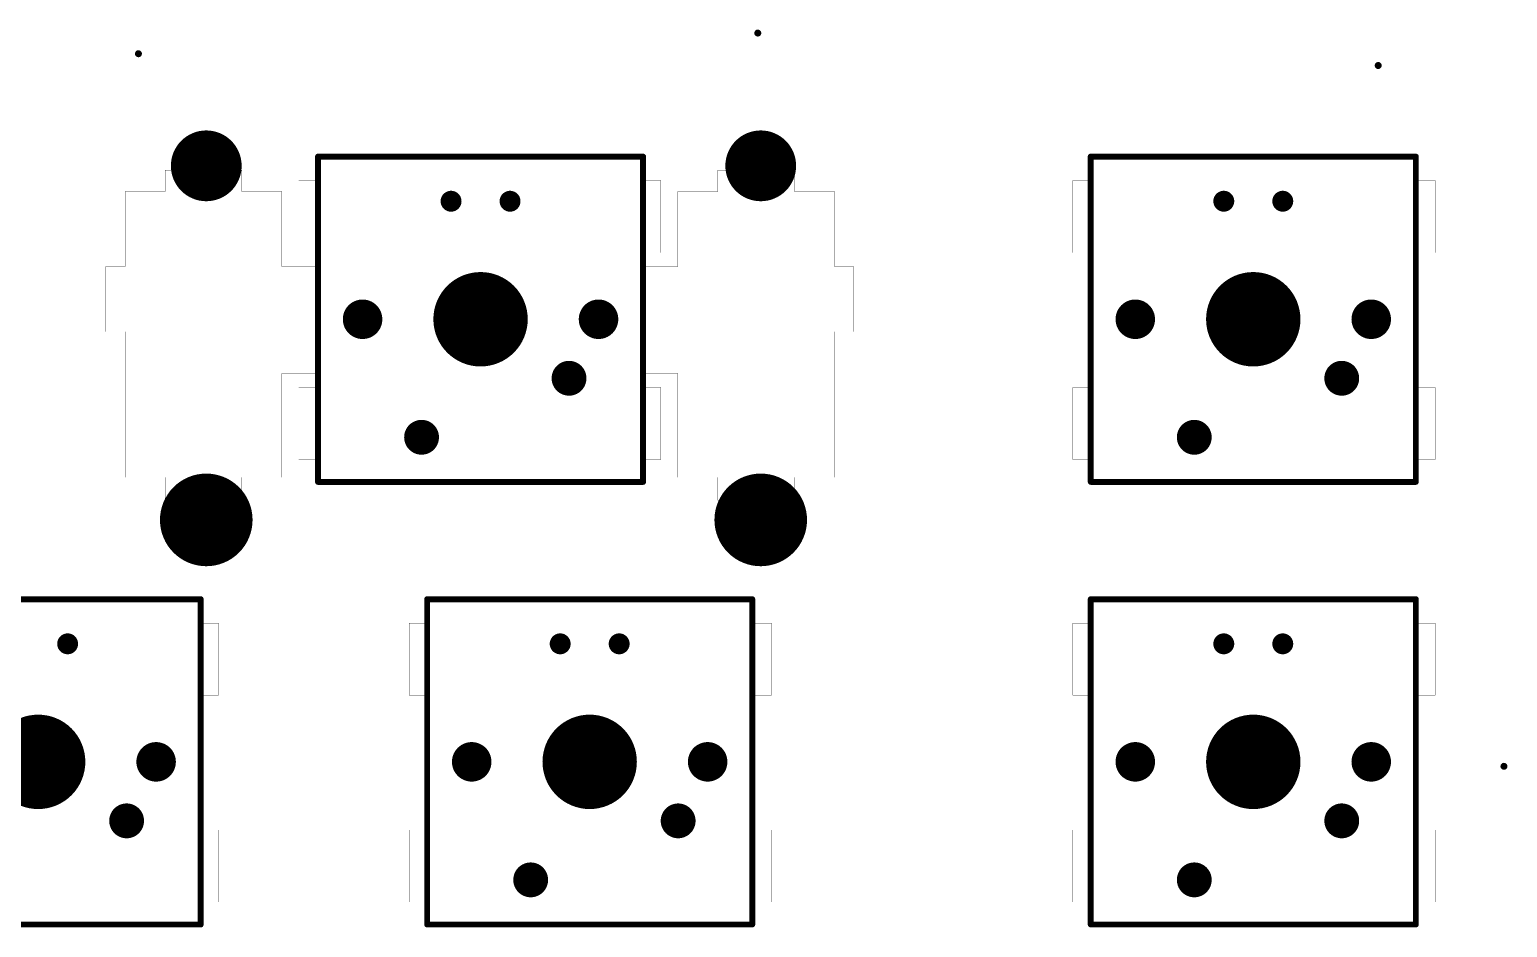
# Model space of a CAD drawing. Header units: millimetres. Extents: x 0 to 366, y 0 to 165.
# Drawn here: x 247.4 to 311, y 67.7 to 106.3 of the extents above; entities that cross this region are included whole.
import ezdxf

# ---------------------------------------------------------------- set-up
doc = ezdxf.new("R2010")
doc.units = ezdxf.units.MM
for name, color, linetype in [('Mechanical1', 6, 'Continuous'), ('PadHoleLayer', 156, 'Continuous'), ('ViaHoleLayer', 16, 'Continuous')]:
    doc.layers.add(name, color=color, linetype=linetype)

# ---------------------------------------------------------------- blocks, each defined once
blk = doc.blocks.new('1_2_16')
at = {"layer": 'PadHoleLayer'}
for points, const_width in [([(-12.7, 6.985, 1), (-11.176, 6.985, 1)], 1.524), ([(11.176, 6.985, 1), (12.7, 6.985, 1)], 1.524), ([(-12.93495, -8.255, 1), (-10.94105, -8.255, 1)], 1.9939), ([(10.94105, -8.255, 1), (12.93495, -8.255, 1)], 1.9939)]:
    blk.add_lwpolyline(points, format="xyb", close=True, dxfattribs=dict(at, const_width=const_width))
blk = doc.blocks.new('MX_SW_5_80')
at = {"layer": 'Mechanical1', "const_width": 0.254}
for points in [[(-7, 7), (7, 7)], [(-7, -7), (-7, 7)], [(7, -7), (7, 7)], [(-7, -7), (7, -7)]]:
    blk.add_lwpolyline(points, dxfattribs=at)
at = {"layer": 'Mechanical1', "const_width": 0.127}
for points in [[(-7.063, 7, 1), (-6.936, 7, 1)], [(-7.063, 7, 1), (-6.936, 7, 1)], [(6.937, 7, 1), (7.064, 7, 1)], [(6.937, 7, 1), (7.064, 7, 1)], [(-7.063, -7, 1), (-6.936, -7, 1)], [(-7.063, -7, 1), (-6.936, -7, 1)], [(6.937, -7, 1), (7.064, -7, 1)], [(6.937, -7, 1), (7.064, -7, 1)]]:
    blk.add_lwpolyline(points, format="xyb", close=True, dxfattribs=at)
at = {"layer": 'PadHoleLayer'}
for points, const_width in [([(-1.495, 5.08, 1), (-1.045, 5.08, 1)], 0.45), ([(1.045, 5.08, 1), (1.495, 5.08, 1)], 0.45), ([(-1.016, 0, 1), (1.016, 0, 1)], 2.032), ([(-5.505, 0, 1), (-4.655, 0, 1)], 0.851), ([(4.655, 0, 1), (5.505, 0, 1)], 0.851), ([(3.435, -2.54, 1), (4.185, -2.54, 1)], 0.75), ([(-2.915, -5.08, 1), (-2.165, -5.08, 1)], 0.75)]:
    blk.add_lwpolyline(points, format="xyb", close=True, dxfattribs=dict(at, const_width=const_width))
blk = doc.blocks.new('MX_SW_5_103')
at = {"layer": 'Mechanical1', "const_width": 0.254}
for points in [[(-7, 7), (7, 7)], [(-7, -7), (-7, 7)], [(7, -7), (7, 7)], [(-7, -7), (7, -7)]]:
    blk.add_lwpolyline(points, dxfattribs=at)
at = {"layer": 'Mechanical1', "const_width": 0.127}
for points in [[(-7.063, 7, 1), (-6.936, 7, 1)], [(-7.063, 7, 1), (-6.936, 7, 1)], [(6.937, 7, 1), (7.064, 7, 1)], [(6.937, 7, 1), (7.064, 7, 1)], [(-7.063, -7, 1), (-6.936, -7, 1)], [(-7.063, -7, 1), (-6.936, -7, 1)], [(6.937, -7, 1), (7.064, -7, 1)], [(6.937, -7, 1), (7.064, -7, 1)]]:
    blk.add_lwpolyline(points, format="xyb", close=True, dxfattribs=at)
at = {"layer": 'PadHoleLayer'}
for points, const_width in [([(-1.495, 5.08, 1), (-1.045, 5.08, 1)], 0.45), ([(1.045, 5.08, 1), (1.495, 5.08, 1)], 0.45), ([(-1.016, 0, 1), (1.016, 0, 1)], 2.032), ([(-5.505, 0, 1), (-4.655, 0, 1)], 0.851), ([(4.655, 0, 1), (5.505, 0, 1)], 0.851), ([(3.435, -2.54, 1), (4.185, -2.54, 1)], 0.75), ([(-2.915, -5.08, 1), (-2.165, -5.08, 1)], 0.75)]:
    blk.add_lwpolyline(points, format="xyb", close=True, dxfattribs=dict(at, const_width=const_width))
blk = doc.blocks.new('MX_SW_5_109')
at = {"layer": 'Mechanical1', "const_width": 0.254}
for points in [[(-7, 7), (7, 7)], [(-7, -7), (-7, 7)], [(7, -7), (7, 7)], [(-7, -7), (7, -7)]]:
    blk.add_lwpolyline(points, dxfattribs=at)
at = {"layer": 'Mechanical1', "const_width": 0.127}
for points in [[(-7.063, 7, 1), (-6.936, 7, 1)], [(-7.063, 7, 1), (-6.936, 7, 1)], [(6.937, 7, 1), (7.064, 7, 1)], [(6.937, 7, 1), (7.064, 7, 1)], [(-7.063, -7, 1), (-6.936, -7, 1)], [(-7.063, -7, 1), (-6.936, -7, 1)], [(6.937, -7, 1), (7.064, -7, 1)], [(6.937, -7, 1), (7.064, -7, 1)]]:
    blk.add_lwpolyline(points, format="xyb", close=True, dxfattribs=at)
at = {"layer": 'PadHoleLayer'}
for points, const_width in [([(-1.495, 5.08, 1), (-1.045, 5.08, 1)], 0.45), ([(1.045, 5.08, 1), (1.495, 5.08, 1)], 0.45), ([(-1.016, 0, 1), (1.016, 0, 1)], 2.032), ([(-5.505, 0, 1), (-4.655, 0, 1)], 0.851), ([(4.655, 0, 1), (5.505, 0, 1)], 0.851), ([(3.435, -2.54, 1), (4.185, -2.54, 1)], 0.75), ([(-2.915, -5.08, 1), (-2.165, -5.08, 1)], 0.75)]:
    blk.add_lwpolyline(points, format="xyb", close=True, dxfattribs=dict(at, const_width=const_width))
blk = doc.blocks.new('MX_SW_5_114')
at = {"layer": 'Mechanical1', "const_width": 0.254}
for points in [[(-7, 7), (7, 7)], [(-7, -7), (-7, 7)], [(7, -7), (7, 7)], [(-7, -7), (7, -7)]]:
    blk.add_lwpolyline(points, dxfattribs=at)
at = {"layer": 'Mechanical1', "const_width": 0.127}
for points in [[(-7.063, 7, 1), (-6.936, 7, 1)], [(-7.063, 7, 1), (-6.936, 7, 1)], [(6.937, 7, 1), (7.064, 7, 1)], [(6.937, 7, 1), (7.064, 7, 1)], [(-7.063, -7, 1), (-6.936, -7, 1)], [(-7.063, -7, 1), (-6.936, -7, 1)], [(6.937, -7, 1), (7.064, -7, 1)], [(6.937, -7, 1), (7.064, -7, 1)]]:
    blk.add_lwpolyline(points, format="xyb", close=True, dxfattribs=at)
at = {"layer": 'PadHoleLayer'}
for points, const_width in [([(-1.495, 5.08, 1), (-1.045, 5.08, 1)], 0.45), ([(1.045, 5.08, 1), (1.495, 5.08, 1)], 0.45), ([(-1.016, 0, 1), (1.016, 0, 1)], 2.032), ([(-5.505, 0, 1), (-4.655, 0, 1)], 0.851), ([(4.655, 0, 1), (5.505, 0, 1)], 0.851), ([(3.435, -2.54, 1), (4.185, -2.54, 1)], 0.75), ([(-2.915, -5.08, 1), (-2.165, -5.08, 1)], 0.75)]:
    blk.add_lwpolyline(points, format="xyb", close=True, dxfattribs=dict(at, const_width=const_width))
blk = doc.blocks.new('MX_SW_5_115')
at = {"layer": 'Mechanical1', "const_width": 0.254}
for points in [[(-7, 7), (7, 7)], [(-7, -7), (-7, 7)], [(7, -7), (7, 7)], [(-7, -7), (7, -7)]]:
    blk.add_lwpolyline(points, dxfattribs=at)
at = {"layer": 'Mechanical1', "const_width": 0.127}
for points in [[(-7.063, 7, 1), (-6.936, 7, 1)], [(-7.063, 7, 1), (-6.936, 7, 1)], [(6.937, 7, 1), (7.064, 7, 1)], [(6.937, 7, 1), (7.064, 7, 1)], [(-7.063, -7, 1), (-6.936, -7, 1)], [(-7.063, -7, 1), (-6.936, -7, 1)], [(6.937, -7, 1), (7.064, -7, 1)], [(6.937, -7, 1), (7.064, -7, 1)]]:
    blk.add_lwpolyline(points, format="xyb", close=True, dxfattribs=at)
at = {"layer": 'PadHoleLayer'}
for points, const_width in [([(-1.495, 5.08, 1), (-1.045, 5.08, 1)], 0.45), ([(1.045, 5.08, 1), (1.495, 5.08, 1)], 0.45), ([(-1.016, 0, 1), (1.016, 0, 1)], 2.032), ([(-5.505, 0, 1), (-4.655, 0, 1)], 0.851), ([(4.655, 0, 1), (5.505, 0, 1)], 0.851), ([(3.435, -2.54, 1), (4.185, -2.54, 1)], 0.75), ([(-2.915, -5.08, 1), (-2.165, -5.08, 1)], 0.75)]:
    blk.add_lwpolyline(points, format="xyb", close=True, dxfattribs=dict(at, const_width=const_width))

msp = doc.modelspace()

# ---------------------------------------------------------------- linework, layer by layer
at = {"layer": 'Mechanical1', "const_width": 0.0127}
for points in [[(259.795, 100.82), (273.794, 100.82)], [(259.795, 99.82), (259.795, 100.82)], [(273.794, 99.82), (273.794, 100.82)], [(293.132, 100.82), (307.132, 100.82)], [(293.132, 99.82), (293.132, 100.82)], [(307.132, 99.82), (307.132, 100.82)], [(253.243, 99.35), (253.243, 100.27)], [(253.243, 100.27), (256.545, 100.27)], [(256.545, 99.35), (256.545, 100.27)], [(277.045, 99.35), (277.045, 100.27)], [(277.045, 100.27), (280.345, 100.27)], [(280.345, 99.35), (280.345, 100.27)], [(251.52, 96.12), (251.52, 99.35)], [(251.52, 99.35), (253.243, 99.35)], [(256.545, 99.35), (258.269, 99.35)], [(258.269, 96.12), (258.269, 99.35)], [(258.995, 96.719), (258.995, 99.82)], [(258.995, 99.82), (259.795, 99.82)], [(273.794, 99.82), (274.595, 99.82)], [(274.595, 96.719), (274.595, 99.82)], [(275.32, 96.12), (275.32, 99.35)], [(275.32, 99.35), (277.045, 99.35)], [(280.345, 99.35), (282.069, 99.35)], [(282.069, 96.12), (282.069, 99.35)], [(292.331, 96.719), (292.331, 99.82)], [(292.331, 99.82), (293.132, 99.82)], [(307.132, 99.82), (307.932, 99.82)], [(307.932, 96.719), (307.932, 99.82)], [(250.694, 93.319), (250.694, 96.12)], [(250.694, 96.12), (251.52, 96.12)], [(258.269, 96.12), (259.795, 96.12)], [(258.995, 96.719), (259.795, 96.719)], [(259.795, 96.12), (259.795, 96.719)], [(273.794, 96.719), (274.595, 96.719)], [(273.794, 96.12), (273.794, 96.719)], [(273.794, 96.12), (275.32, 96.12)], [(282.069, 96.12), (282.895, 96.12)], [(282.895, 93.319), (282.895, 96.12)], [(292.331, 96.719), (293.132, 96.719)], [(293.132, 90.92), (293.132, 96.719)], [(307.132, 96.719), (307.932, 96.719)], [(307.132, 90.92), (307.132, 96.719)], [(250.694, 93.319), (251.52, 93.319)], [(251.52, 87.049), (251.52, 93.319)], [(282.069, 93.319), (282.895, 93.319)], [(282.069, 87.049), (282.069, 93.319)], [(258.269, 91.52), (259.795, 91.52)], [(258.269, 87.049), (258.269, 91.52)], [(259.795, 90.92), (259.795, 91.52)], [(273.794, 91.52), (275.32, 91.52)], [(273.794, 90.92), (273.794, 91.52)], [(275.32, 87.049), (275.32, 91.52)], [(258.995, 87.82), (258.995, 90.92)], [(258.995, 90.92), (259.795, 90.92)], [(273.794, 90.92), (274.595, 90.92)], [(274.595, 87.82), (274.595, 90.92)], [(292.331, 87.82), (292.331, 90.92)], [(292.331, 90.92), (293.132, 90.92)], [(307.132, 90.92), (307.932, 90.92)], [(307.932, 87.82), (307.932, 90.92)], [(258.995, 87.82), (259.795, 87.82)], [(259.795, 86.819), (259.795, 87.82)], [(273.794, 87.82), (274.595, 87.82)], [(273.794, 86.819), (273.794, 87.82)], [(292.331, 87.82), (293.132, 87.82)], [(293.132, 86.819), (293.132, 87.82)], [(307.132, 87.82), (307.932, 87.82)], [(307.132, 86.819), (307.132, 87.82)], [(251.52, 87.049), (253.243, 87.049)], [(253.243, 86.07), (253.243, 87.049)], [(256.545, 87.049), (258.269, 87.049)], [(256.545, 86.07), (256.545, 87.049)], [(259.795, 86.819), (273.794, 86.819)], [(275.32, 87.049), (277.045, 87.049)], [(277.045, 86.07), (277.045, 87.049)], [(280.345, 87.049), (282.069, 87.049)], [(280.345, 86.07), (280.345, 87.049)], [(293.132, 86.819), (307.132, 86.819)], [(253.243, 86.07), (256.545, 86.07)], [(277.045, 86.07), (280.345, 86.07)], [(240.745, 81.77), (254.744, 81.77)], [(254.744, 80.77), (254.744, 81.77)], [(264.557, 81.77), (278.557, 81.77)], [(264.557, 80.77), (264.557, 81.77)], [(278.557, 80.77), (278.557, 81.77)], [(293.132, 81.77), (307.132, 81.77)], [(293.132, 80.77), (293.132, 81.77)], [(307.132, 80.77), (307.132, 81.77)], [(254.744, 80.77), (255.545, 80.77)], [(255.545, 77.669), (255.545, 80.77)], [(263.756, 77.669), (263.756, 80.77)], [(263.756, 80.77), (264.557, 80.77)], [(278.557, 80.77), (279.357, 80.77)], [(279.357, 77.669), (279.357, 80.77)], [(292.331, 77.669), (292.331, 80.77)], [(292.331, 80.77), (293.132, 80.77)], [(307.132, 80.77), (307.932, 80.77)], [(307.932, 77.669), (307.932, 80.77)], [(254.744, 77.669), (255.545, 77.669)], [(254.744, 71.87), (254.744, 77.669)], [(263.756, 77.669), (264.557, 77.669)], [(264.557, 71.87), (264.557, 77.669)], [(278.557, 77.669), (279.357, 77.669)], [(278.557, 71.87), (278.557, 77.669)], [(292.331, 77.669), (293.132, 77.669)], [(293.132, 71.87), (293.132, 77.669)], [(307.132, 77.669), (307.932, 77.669)], [(307.132, 71.87), (307.132, 77.669)], [(254.744, 71.87), (255.545, 71.87)], [(255.545, 68.77), (255.545, 71.87)], [(263.756, 68.77), (263.756, 71.87)], [(263.756, 71.87), (264.557, 71.87)], [(278.557, 71.87), (279.357, 71.87)], [(279.357, 68.77), (279.357, 71.87)], [(292.331, 68.77), (292.331, 71.87)], [(292.331, 71.87), (293.132, 71.87)], [(307.132, 71.87), (307.932, 71.87)], [(307.932, 68.77), (307.932, 71.87)], [(254.744, 68.77), (255.545, 68.77)], [(254.744, 67.769), (254.744, 68.77)], [(263.756, 68.77), (264.557, 68.77)], [(264.557, 67.769), (264.557, 68.77)], [(278.557, 68.77), (279.357, 68.77)], [(278.557, 67.769), (278.557, 68.77)], [(292.331, 68.77), (293.132, 68.77)], [(293.132, 67.769), (293.132, 68.77)], [(307.132, 68.77), (307.932, 68.77)], [(307.132, 67.769), (307.132, 68.77)], [(240.745, 67.769), (254.744, 67.769)], [(264.557, 67.769), (278.557, 67.769)], [(293.132, 67.769), (307.132, 67.769)]]:
    msp.add_lwpolyline(points, dxfattribs=at)
at = {"layer": 'Mechanical1', "const_width": 0.00635}
for points in [[(259.792, 100.82, 1), (259.798, 100.82, 1)], [(259.792, 100.82, 1), (259.798, 100.82, 1)], [(273.791, 100.82, 1), (273.797, 100.82, 1)], [(273.791, 100.82, 1), (273.797, 100.82, 1)], [(293.129, 100.82, 1), (293.135, 100.82, 1)], [(293.129, 100.82, 1), (293.135, 100.82, 1)], [(307.129, 100.82, 1), (307.135, 100.82, 1)], [(307.129, 100.82, 1), (307.135, 100.82, 1)], [(253.24, 100.27, 1), (253.246, 100.27, 1)], [(253.24, 100.27, 1), (253.246, 100.27, 1)], [(256.542, 100.27, 1), (256.548, 100.27, 1)], [(256.542, 100.27, 1), (256.548, 100.27, 1)], [(277.042, 100.27, 1), (277.048, 100.27, 1)], [(277.042, 100.27, 1), (277.048, 100.27, 1)], [(280.342, 100.27, 1), (280.348, 100.27, 1)], [(280.342, 100.27, 1), (280.348, 100.27, 1)], [(251.517, 99.35, 1), (251.523, 99.35, 1)], [(251.517, 99.35, 1), (251.523, 99.35, 1)], [(253.24, 99.35, 1), (253.246, 99.35, 1)], [(253.24, 99.35, 1), (253.246, 99.35, 1)], [(256.542, 99.35, 1), (256.548, 99.35, 1)], [(256.542, 99.35, 1), (256.548, 99.35, 1)], [(258.266, 99.35, 1), (258.272, 99.35, 1)], [(258.266, 99.35, 1), (258.272, 99.35, 1)], [(258.992, 99.82, 1), (258.998, 99.82, 1)], [(258.992, 99.82, 1), (258.998, 99.82, 1)], [(259.792, 99.82, 1), (259.798, 99.82, 1)], [(259.792, 99.82, 1), (259.798, 99.82, 1)], [(273.791, 99.82, 1), (273.797, 99.82, 1)], [(273.791, 99.82, 1), (273.797, 99.82, 1)], [(274.592, 99.82, 1), (274.598, 99.82, 1)], [(274.592, 99.82, 1), (274.598, 99.82, 1)], [(275.317, 99.35, 1), (275.323, 99.35, 1)], [(275.317, 99.35, 1), (275.323, 99.35, 1)], [(277.042, 99.35, 1), (277.048, 99.35, 1)], [(277.042, 99.35, 1), (277.048, 99.35, 1)], [(280.342, 99.35, 1), (280.348, 99.35, 1)], [(280.342, 99.35, 1), (280.348, 99.35, 1)], [(282.066, 99.35, 1), (282.072, 99.35, 1)], [(282.066, 99.35, 1), (282.072, 99.35, 1)], [(292.328, 99.82, 1), (292.334, 99.82, 1)], [(292.328, 99.82, 1), (292.334, 99.82, 1)], [(293.129, 99.82, 1), (293.135, 99.82, 1)], [(293.129, 99.82, 1), (293.135, 99.82, 1)], [(307.129, 99.82, 1), (307.135, 99.82, 1)], [(307.129, 99.82, 1), (307.135, 99.82, 1)], [(307.929, 99.82, 1), (307.935, 99.82, 1)], [(307.929, 99.82, 1), (307.935, 99.82, 1)], [(250.691, 96.12, 1), (250.697, 96.12, 1)], [(250.691, 96.12, 1), (250.697, 96.12, 1)], [(251.517, 96.12, 1), (251.523, 96.12, 1)], [(251.517, 96.12, 1), (251.523, 96.12, 1)], [(258.266, 96.12, 1), (258.272, 96.12, 1)], [(258.266, 96.12, 1), (258.272, 96.12, 1)], [(258.992, 96.719, 1), (258.998, 96.719, 1)], [(258.992, 96.719, 1), (258.998, 96.719, 1)], [(259.792, 96.719, 1), (259.798, 96.719, 1)], [(259.792, 96.719, 1), (259.798, 96.719, 1)], [(259.792, 96.12, 1), (259.798, 96.12, 1)], [(259.792, 96.12, 1), (259.798, 96.12, 1)], [(273.791, 96.719, 1), (273.797, 96.719, 1)], [(273.791, 96.719, 1), (273.797, 96.719, 1)], [(273.791, 96.12, 1), (273.797, 96.12, 1)], [(273.791, 96.12, 1), (273.797, 96.12, 1)], [(274.592, 96.719, 1), (274.598, 96.719, 1)], [(274.592, 96.719, 1), (274.598, 96.719, 1)], [(275.317, 96.12, 1), (275.323, 96.12, 1)], [(275.317, 96.12, 1), (275.323, 96.12, 1)], [(282.066, 96.12, 1), (282.072, 96.12, 1)], [(282.066, 96.12, 1), (282.072, 96.12, 1)], [(282.892, 96.12, 1), (282.898, 96.12, 1)], [(282.892, 96.12, 1), (282.898, 96.12, 1)], [(292.328, 96.719, 1), (292.334, 96.719, 1)], [(292.328, 96.719, 1), (292.334, 96.719, 1)], [(293.129, 96.719, 1), (293.135, 96.719, 1)], [(293.129, 96.719, 1), (293.135, 96.719, 1)], [(307.129, 96.719, 1), (307.135, 96.719, 1)], [(307.129, 96.719, 1), (307.135, 96.719, 1)], [(307.929, 96.719, 1), (307.935, 96.719, 1)], [(307.929, 96.719, 1), (307.935, 96.719, 1)], [(250.691, 93.319, 1), (250.697, 93.319, 1)], [(250.691, 93.319, 1), (250.697, 93.319, 1)], [(251.517, 93.319, 1), (251.523, 93.319, 1)], [(251.517, 93.319, 1), (251.523, 93.319, 1)], [(282.066, 93.319, 1), (282.072, 93.319, 1)], [(282.066, 93.319, 1), (282.072, 93.319, 1)], [(282.892, 93.319, 1), (282.898, 93.319, 1)], [(282.892, 93.319, 1), (282.898, 93.319, 1)], [(258.266, 91.52, 1), (258.272, 91.52, 1)], [(258.266, 91.52, 1), (258.272, 91.52, 1)], [(259.792, 91.52, 1), (259.798, 91.52, 1)], [(259.792, 91.52, 1), (259.798, 91.52, 1)], [(273.791, 91.52, 1), (273.797, 91.52, 1)], [(273.791, 91.52, 1), (273.797, 91.52, 1)], [(275.317, 91.52, 1), (275.323, 91.52, 1)], [(275.317, 91.52, 1), (275.323, 91.52, 1)], [(258.992, 90.92, 1), (258.998, 90.92, 1)], [(258.992, 90.92, 1), (258.998, 90.92, 1)], [(259.792, 90.92, 1), (259.798, 90.92, 1)], [(259.792, 90.92, 1), (259.798, 90.92, 1)], [(273.791, 90.92, 1), (273.797, 90.92, 1)], [(273.791, 90.92, 1), (273.797, 90.92, 1)], [(274.592, 90.92, 1), (274.598, 90.92, 1)], [(274.592, 90.92, 1), (274.598, 90.92, 1)], [(292.328, 90.92, 1), (292.334, 90.92, 1)], [(292.328, 90.92, 1), (292.334, 90.92, 1)], [(293.129, 90.92, 1), (293.135, 90.92, 1)], [(293.129, 90.92, 1), (293.135, 90.92, 1)], [(307.129, 90.92, 1), (307.135, 90.92, 1)], [(307.129, 90.92, 1), (307.135, 90.92, 1)], [(307.929, 90.92, 1), (307.935, 90.92, 1)], [(307.929, 90.92, 1), (307.935, 90.92, 1)], [(258.992, 87.82, 1), (258.998, 87.82, 1)], [(258.992, 87.82, 1), (258.998, 87.82, 1)], [(259.792, 87.82, 1), (259.798, 87.82, 1)], [(259.792, 87.82, 1), (259.798, 87.82, 1)], [(273.791, 87.82, 1), (273.797, 87.82, 1)], [(273.791, 87.82, 1), (273.797, 87.82, 1)], [(274.592, 87.82, 1), (274.598, 87.82, 1)], [(274.592, 87.82, 1), (274.598, 87.82, 1)], [(292.328, 87.82, 1), (292.334, 87.82, 1)], [(292.328, 87.82, 1), (292.334, 87.82, 1)], [(293.129, 87.82, 1), (293.135, 87.82, 1)], [(293.129, 87.82, 1), (293.135, 87.82, 1)], [(307.129, 87.82, 1), (307.135, 87.82, 1)], [(307.129, 87.82, 1), (307.135, 87.82, 1)], [(307.929, 87.82, 1), (307.935, 87.82, 1)], [(307.929, 87.82, 1), (307.935, 87.82, 1)], [(251.517, 87.049, 1), (251.523, 87.049, 1)], [(251.517, 87.049, 1), (251.523, 87.049, 1)], [(253.24, 87.049, 1), (253.246, 87.049, 1)], [(253.24, 87.049, 1), (253.246, 87.049, 1)], [(256.542, 87.049, 1), (256.548, 87.049, 1)], [(256.542, 87.049, 1), (256.548, 87.049, 1)], [(258.266, 87.049, 1), (258.272, 87.049, 1)], [(258.266, 87.049, 1), (258.272, 87.049, 1)], [(259.792, 86.819, 1), (259.798, 86.819, 1)], [(259.792, 86.819, 1), (259.798, 86.819, 1)], [(273.791, 86.819, 1), (273.797, 86.819, 1)], [(273.791, 86.819, 1), (273.797, 86.819, 1)], [(275.317, 87.049, 1), (275.323, 87.049, 1)], [(275.317, 87.049, 1), (275.323, 87.049, 1)], [(277.042, 87.049, 1), (277.048, 87.049, 1)], [(277.042, 87.049, 1), (277.048, 87.049, 1)], [(280.342, 87.049, 1), (280.348, 87.049, 1)], [(280.342, 87.049, 1), (280.348, 87.049, 1)], [(282.066, 87.049, 1), (282.072, 87.049, 1)], [(282.066, 87.049, 1), (282.072, 87.049, 1)], [(293.129, 86.819, 1), (293.135, 86.819, 1)], [(293.129, 86.819, 1), (293.135, 86.819, 1)], [(307.129, 86.819, 1), (307.135, 86.819, 1)], [(307.129, 86.819, 1), (307.135, 86.819, 1)], [(253.24, 86.07, 1), (253.246, 86.07, 1)], [(253.24, 86.07, 1), (253.246, 86.07, 1)], [(256.542, 86.07, 1), (256.548, 86.07, 1)], [(256.542, 86.07, 1), (256.548, 86.07, 1)], [(277.042, 86.07, 1), (277.048, 86.07, 1)], [(277.042, 86.07, 1), (277.048, 86.07, 1)], [(280.342, 86.07, 1), (280.348, 86.07, 1)], [(280.342, 86.07, 1), (280.348, 86.07, 1)], [(254.741, 81.77, 1), (254.747, 81.77, 1)], [(254.741, 81.77, 1), (254.747, 81.77, 1)], [(264.554, 81.77, 1), (264.56, 81.77, 1)], [(264.554, 81.77, 1), (264.56, 81.77, 1)], [(278.554, 81.77, 1), (278.56, 81.77, 1)], [(278.554, 81.77, 1), (278.56, 81.77, 1)], [(293.129, 81.77, 1), (293.135, 81.77, 1)], [(293.129, 81.77, 1), (293.135, 81.77, 1)], [(307.129, 81.77, 1), (307.135, 81.77, 1)], [(307.129, 81.77, 1), (307.135, 81.77, 1)], [(254.741, 80.77, 1), (254.747, 80.77, 1)], [(254.741, 80.77, 1), (254.747, 80.77, 1)], [(255.542, 80.77, 1), (255.548, 80.77, 1)], [(255.542, 80.77, 1), (255.548, 80.77, 1)], [(263.753, 80.77, 1), (263.759, 80.77, 1)], [(263.753, 80.77, 1), (263.759, 80.77, 1)], [(264.554, 80.77, 1), (264.56, 80.77, 1)], [(264.554, 80.77, 1), (264.56, 80.77, 1)], [(278.554, 80.77, 1), (278.56, 80.77, 1)], [(278.554, 80.77, 1), (278.56, 80.77, 1)], [(279.354, 80.77, 1), (279.36, 80.77, 1)], [(279.354, 80.77, 1), (279.36, 80.77, 1)], [(292.328, 80.77, 1), (292.334, 80.77, 1)], [(292.328, 80.77, 1), (292.334, 80.77, 1)], [(293.129, 80.77, 1), (293.135, 80.77, 1)], [(293.129, 80.77, 1), (293.135, 80.77, 1)], [(307.129, 80.77, 1), (307.135, 80.77, 1)], [(307.129, 80.77, 1), (307.135, 80.77, 1)], [(307.929, 80.77, 1), (307.935, 80.77, 1)], [(307.929, 80.77, 1), (307.935, 80.77, 1)], [(254.741, 77.669, 1), (254.747, 77.669, 1)], [(254.741, 77.669, 1), (254.747, 77.669, 1)], [(255.542, 77.669, 1), (255.548, 77.669, 1)], [(255.542, 77.669, 1), (255.548, 77.669, 1)], [(263.753, 77.669, 1), (263.759, 77.669, 1)], [(263.753, 77.669, 1), (263.759, 77.669, 1)], [(264.554, 77.669, 1), (264.56, 77.669, 1)], [(264.554, 77.669, 1), (264.56, 77.669, 1)], [(278.554, 77.669, 1), (278.56, 77.669, 1)], [(278.554, 77.669, 1), (278.56, 77.669, 1)], [(279.354, 77.669, 1), (279.36, 77.669, 1)], [(279.354, 77.669, 1), (279.36, 77.669, 1)], [(292.328, 77.669, 1), (292.334, 77.669, 1)], [(292.328, 77.669, 1), (292.334, 77.669, 1)], [(293.129, 77.669, 1), (293.135, 77.669, 1)], [(293.129, 77.669, 1), (293.135, 77.669, 1)], [(307.129, 77.669, 1), (307.135, 77.669, 1)], [(307.129, 77.669, 1), (307.135, 77.669, 1)], [(307.929, 77.669, 1), (307.935, 77.669, 1)], [(307.929, 77.669, 1), (307.935, 77.669, 1)], [(254.741, 71.87, 1), (254.747, 71.87, 1)], [(254.741, 71.87, 1), (254.747, 71.87, 1)], [(255.542, 71.87, 1), (255.548, 71.87, 1)], [(255.542, 71.87, 1), (255.548, 71.87, 1)], [(263.753, 71.87, 1), (263.759, 71.87, 1)], [(263.753, 71.87, 1), (263.759, 71.87, 1)], [(264.554, 71.87, 1), (264.56, 71.87, 1)], [(264.554, 71.87, 1), (264.56, 71.87, 1)], [(278.554, 71.87, 1), (278.56, 71.87, 1)], [(278.554, 71.87, 1), (278.56, 71.87, 1)], [(279.354, 71.87, 1), (279.36, 71.87, 1)], [(279.354, 71.87, 1), (279.36, 71.87, 1)], [(292.328, 71.87, 1), (292.334, 71.87, 1)], [(292.328, 71.87, 1), (292.334, 71.87, 1)], [(293.129, 71.87, 1), (293.135, 71.87, 1)], [(293.129, 71.87, 1), (293.135, 71.87, 1)], [(307.129, 71.87, 1), (307.135, 71.87, 1)], [(307.129, 71.87, 1), (307.135, 71.87, 1)], [(307.929, 71.87, 1), (307.935, 71.87, 1)], [(307.929, 71.87, 1), (307.935, 71.87, 1)], [(254.741, 68.77, 1), (254.747, 68.77, 1)], [(254.741, 68.77, 1), (254.747, 68.77, 1)], [(255.542, 68.77, 1), (255.548, 68.77, 1)], [(255.542, 68.77, 1), (255.548, 68.77, 1)], [(263.753, 68.77, 1), (263.759, 68.77, 1)], [(263.753, 68.77, 1), (263.759, 68.77, 1)], [(264.554, 68.77, 1), (264.56, 68.77, 1)], [(264.554, 68.77, 1), (264.56, 68.77, 1)], [(278.554, 68.77, 1), (278.56, 68.77, 1)], [(278.554, 68.77, 1), (278.56, 68.77, 1)], [(279.354, 68.77, 1), (279.36, 68.77, 1)], [(279.354, 68.77, 1), (279.36, 68.77, 1)], [(292.328, 68.77, 1), (292.334, 68.77, 1)], [(292.328, 68.77, 1), (292.334, 68.77, 1)], [(293.129, 68.77, 1), (293.135, 68.77, 1)], [(293.129, 68.77, 1), (293.135, 68.77, 1)], [(307.129, 68.77, 1), (307.135, 68.77, 1)], [(307.129, 68.77, 1), (307.135, 68.77, 1)], [(307.929, 68.77, 1), (307.935, 68.77, 1)], [(307.929, 68.77, 1), (307.935, 68.77, 1)], [(254.741, 67.769, 1), (254.747, 67.769, 1)], [(254.741, 67.769, 1), (254.747, 67.769, 1)], [(264.554, 67.769, 1), (264.56, 67.769, 1)], [(264.554, 67.769, 1), (264.56, 67.769, 1)], [(278.554, 67.769, 1), (278.56, 67.769, 1)], [(278.554, 67.769, 1), (278.56, 67.769, 1)], [(293.129, 67.769, 1), (293.135, 67.769, 1)], [(293.129, 67.769, 1), (293.135, 67.769, 1)], [(307.129, 67.769, 1), (307.135, 67.769, 1)], [(307.129, 67.769, 1), (307.135, 67.769, 1)]]:
    msp.add_lwpolyline(points, format="xyb", close=True, dxfattribs=at)
at = {"layer": 'ViaHoleLayer', "const_width": 0.15}
for points in [[(278.69, 106.172, 1), (278.84, 106.172, 1)], [(252.02, 105.283, 1), (252.17, 105.283, 1)], [(305.406, 104.775, 1), (305.556, 104.775, 1)], [(310.821, 74.611, 1), (310.971, 74.611, 1)]]:
    msp.add_lwpolyline(points, format="xyb", close=True, dxfattribs=at)

# ---------------------------------------------------------------- block references
for name, p in [('1_2_16', (266.954, 93.472)), ('MX_SW_5_109', (266.827, 93.853)), ('MX_SW_5_80', (300.101, 93.853)), ('MX_SW_5_114', (247.777, 74.803)), ('MX_SW_5_115', (271.526, 74.803)), ('MX_SW_5_103', (300.101, 74.803))]:
    msp.add_blockref(name, p)

doc.saveas('drawing.dxf')
